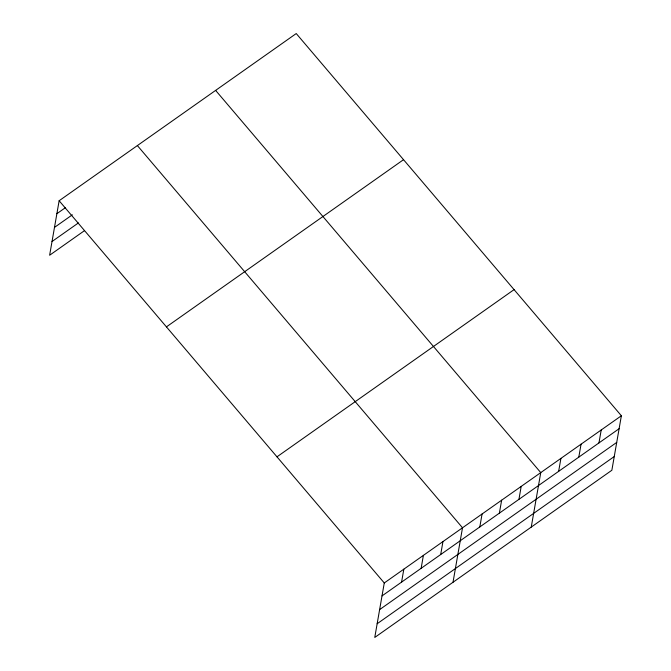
<?xml version="1.0" encoding="UTF-8"?>
<svg xmlns="http://www.w3.org/2000/svg" width="671" height="671" viewBox="0 0 671 671"><rect width="100%" height="100%" fill="white"/><g stroke="black" fill="none" stroke-linecap="round" stroke-linejoin="round"><path stroke-width="1.01" d="M621.371 415.76L384.273 582.965L374.762 637.45L611.86 470.254L621.371 415.76L296.238 33.55L59.14 200.746L49.629 255.24L84.496 230.648M401.577 582.118L403.833 569.167M421.136 568.32L423.393 555.378M440.696 554.523L442.952 541.581M453.009 582.277L462.512 527.783L137.379 145.573M479.815 526.936L482.072 513.994M499.375 513.147L501.64 500.197M518.935 499.35L521.199 486.408M531.247 527.096L540.759 472.61L215.626 90.4M558.649 471.344L560.914 458.402M578.805 457.127L581.061 444.185M598.96 442.919L601.216 429.977M56.884 213.697L65.381 207.7M54.485 227.402L72.351 214.812M52.019 241.526L78.39 222.94M166.433 326.878L403.531 159.681M276.98 456.834L514.078 289.629M382.017 595.907L619.115 428.71M379.618 609.62L616.716 442.415M377.152 623.745L614.25 456.54M59.14 200.746L384.273 582.965"/></g></svg>
